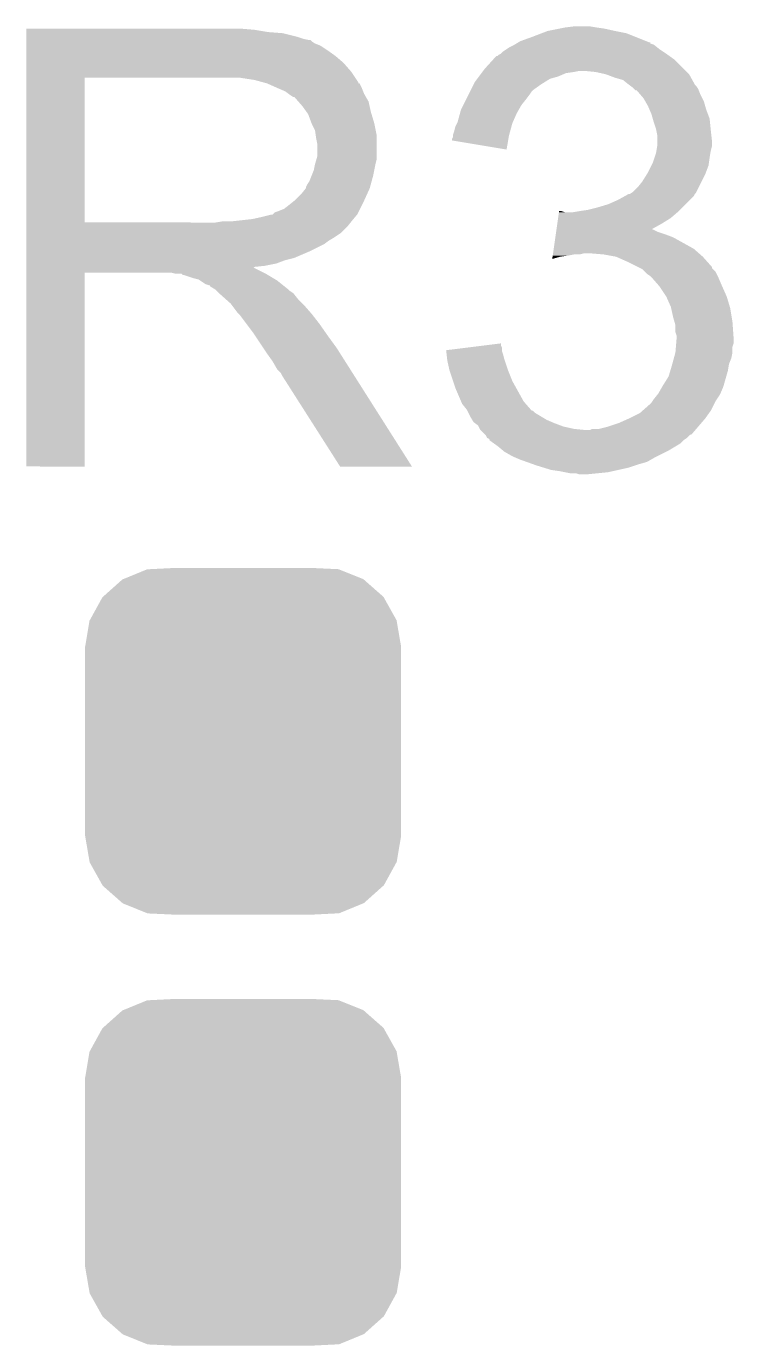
# Model space of a CAD drawing. Extents: x -1.3 to 24.2, y -3.9 to 39.2.
# Drawn here: x 15.258 to 16.833, y 10.564 to 13.503 of the extents above; entities that cross this region are included whole.
import ezdxf

# ---------------------------------------------------------------- set-up
doc = ezdxf.new("R2010")
doc.units = 0
doc.layers.get('0').update_dxf_attribs({"linetype": 'CONTINUOUS'})
doc.layers.add('6DOF_IMU_14_CLICK_V100_GTO', color=14, linetype='CONTINUOUS')
doc.layers.add('6DOF_IMU_14_CLICK_V100_GTS', color=12, linetype='CONTINUOUS')

# ---------------------------------------------------------------- blocks, each defined once
blk = doc.blocks.new('CUSTOM_53')
for points in [[(-0.267216, 0.361152), (-0.213724, 0.383108), (0.26779, 0.361152), (0.21312, 0.383108)], [(-0.213724, 0.383108), (-0.20803, 0.383392), (0.21312, 0.383108), (0.212412, 0.383392)], [(-0.20803, 0.383392), (-0.154122, 0.38608), (0.212412, 0.383392), (0.154132, 0.38608)], [(-0.312264, 0.321732), (-0.26893, 0.360448), (0.312592, 0.321732), (0.268592, 0.360448)], [(-0.26893, 0.360448), (-0.267216, 0.361152), (0.268592, 0.360448), (0.26779, 0.361152)], [(-0.341452, 0.269636), (-0.313432, 0.320688), (0.341702, 0.269636), (0.313176, 0.320688)], [(-0.313432, 0.320688), (-0.312264, 0.321732), (0.313176, 0.320688), (0.312592, 0.321732)], [(-0.35179, 0.21082), (-0.342144, 0.268372), (0.35179, 0.21082), (0.34192, 0.268372)], [(-0.342144, 0.268372), (-0.341452, 0.269636), (0.34192, 0.268372), (0.341702, 0.269636)], [(-0.35179, 0.20955), (-0.35179, 0.21082), (0.35179, 0.20955), (0.35179, 0.21082)], [(-0.35179, -0.20955), (-0.35179, 0.20955), (0.35179, -0.20955), (0.35179, 0.20955)], [(-0.35179, -0.21082), (-0.35179, -0.20955), (0.35179, -0.21082), (0.35179, -0.20955)], [(-0.34192, -0.268358), (-0.35179, -0.21082), (0.342148, -0.268358), (0.35179, -0.21082)], [(-0.341702, -0.269636), (-0.34192, -0.268358), (0.341446, -0.269636), (0.342148, -0.268358)], [(-0.313184, -0.320676), (-0.341702, -0.269636), (0.31344, -0.320676), (0.341446, -0.269636)], [(-0.312594, -0.321732), (-0.313184, -0.320676), (0.312258, -0.321732), (0.31344, -0.320676)], [(-0.268602, -0.36044), (-0.312594, -0.321732), (0.26894, -0.36044), (0.312258, -0.321732)], [(-0.267792, -0.361154), (-0.268602, -0.36044), (0.2672, -0.361154), (0.26894, -0.36044)], [(-0.213136, -0.383104), (-0.267792, -0.361154), (0.213734, -0.383104), (0.2672, -0.361154)], [(-0.212414, -0.383394), (-0.213136, -0.383104), (0.207926, -0.383394), (0.213734, -0.383104)], [(-0.154122, -0.38608), (-0.212414, -0.383394), (0.154132, -0.38608), (0.207926, -0.383394)]]:
    blk.add_solid(points)

msp = doc.modelspace()

# ---------------------------------------------------------------- linework, layer by layer
at = {"layer": '6DOF_IMU_14_CLICK_V100_GTO'}
for points in [[(15.257802, 13.49502), (15.257804, 13.49756), (15.76578, 13.49502), (15.7353, 13.49756)], [(15.257802, 13.48994), (15.257802, 13.49502), (15.796258, 13.48994), (15.76578, 13.49502)], [(15.257802, 13.4874), (15.257802, 13.48994), (15.82928, 13.4874), (15.796258, 13.48994)], [(16.405346, 13.487398), (16.418562, 13.49248), (16.593822, 13.487398), (16.56842, 13.49248)], [(16.418562, 13.49248), (16.44396, 13.49756), (16.56842, 13.49248), (16.545558, 13.49756)], [(16.44396, 13.49756), (16.45666, 13.5001), (16.545558, 13.49756), (16.52778, 13.5001)], [(16.45666, 13.5001), (16.476982, 13.50264), (16.52778, 13.5001), (16.512542, 13.50264)], [(15.257802, 13.47978), (15.257802, 13.4874), (15.859758, 13.47978), (15.82928, 13.4874)], [(15.257802, 13.4747), (15.257802, 13.47978), (15.875002, 13.4747), (15.859758, 13.47978)], [(15.257802, 13.47216), (15.257802, 13.4747), (15.887702, 13.47216), (15.875002, 13.4747)], [(15.257802, 13.472154), (15.257802, 13.47216), (15.890246, 13.472154), (15.887702, 13.47216)], [(15.257802, 13.46962), (15.257802, 13.472154), (15.89278, 13.46962), (15.890246, 13.472154)], [(15.257802, 13.46454), (15.257802, 13.46962), (15.900398, 13.46454), (15.89278, 13.46962)], [(15.257802, 13.459458), (15.257802, 13.46454), (15.913102, 13.459458), (15.900398, 13.46454)], [(16.334742, 13.45692), (16.344894, 13.461998), (16.66113, 13.45692), (16.654782, 13.461998)], [(16.344894, 13.461998), (16.344898, 13.462), (16.654782, 13.461998), (16.654778, 13.462)], [(16.344898, 13.462), (16.349124, 13.464536), (16.654778, 13.462), (16.647178, 13.464536)], [(16.349124, 13.464536), (16.353324, 13.467056), (16.647178, 13.464536), (16.64716, 13.467056)], [(16.353324, 13.467056), (16.353364, 13.46708), (16.64716, 13.467056), (16.644624, 13.46708)], [(16.353364, 13.46708), (16.357598, 13.46962), (16.644624, 13.46708), (16.638274, 13.46962)], [(16.357598, 13.46962), (16.38554, 13.47978), (16.638274, 13.46962), (16.61287, 13.47978)], [(16.38554, 13.47978), (16.405346, 13.487398), (16.61287, 13.47978), (16.593822, 13.487398)], [(15.257802, 13.4493), (15.257802, 13.459458), (15.92834, 13.4493), (15.913102, 13.459458)], [(15.257802, 13.4366), (15.257802, 13.4493), (15.94612, 13.4366), (15.92834, 13.4493)], [(15.257802, 13.42136), (15.257802, 13.4366), (15.963902, 13.42136), (15.94612, 13.4366)], [(16.297332, 13.428978), (16.304264, 13.4366), (16.700502, 13.428978), (16.689832, 13.4366)], [(16.304264, 13.4366), (16.306806, 13.436606), (16.689832, 13.4366), (16.689824, 13.436606)], [(16.306806, 13.436606), (16.309344, 13.439142), (16.689824, 13.436606), (16.686274, 13.439142)], [(16.309344, 13.439142), (16.314414, 13.44168), (16.686274, 13.439142), (16.68272, 13.44168)], [(16.314414, 13.44168), (16.314418, 13.441682), (16.68272, 13.44168), (16.682718, 13.441682)], [(16.314418, 13.441682), (16.3195, 13.44676), (16.682718, 13.441682), (16.6751, 13.44676)], [(16.3195, 13.44676), (16.32712, 13.45184), (16.6751, 13.44676), (16.66748, 13.45184)], [(16.32712, 13.45184), (16.334742, 13.45692), (16.66748, 13.45184), (16.66113, 13.45692)], [(15.2578, 13.40104), (15.257802, 13.42136), (15.98168, 13.40104), (15.963902, 13.42136)], [(15.2578, 13.38834), (15.2578, 13.40104), (15.990146, 13.38834), (15.98168, 13.40104)], [(16.271238, 13.398498), (16.273144, 13.40104), (16.459198, 13.398498), (16.47698, 13.40104)], [(16.273144, 13.40104), (16.27505, 13.40358), (16.47698, 13.40104), (16.489678, 13.40358)], [(16.27505, 13.40358), (16.27886, 13.40866), (16.7259, 13.40358), (16.72082, 13.40866)], [(16.27886, 13.40866), (16.297332, 13.428978), (16.72082, 13.40866), (16.700502, 13.428978)], [(16.525238, 13.40104), (16.499842, 13.40358), (16.72844, 13.40104), (16.7259, 13.40358)], [(16.548098, 13.39596), (16.525238, 13.40104), (16.73352, 13.39596), (16.72844, 13.40104)], [(15.257792, 13.065782), (15.2578, 13.388318), (15.387322, 13.065782), (15.387322, 13.388318)], [(15.2578, 13.388318), (15.2578, 13.38834), (15.387322, 13.388318), (15.69466, 13.38834)], [(15.765782, 13.38326), (15.732762, 13.38834), (15.993534, 13.38326), (15.990146, 13.38834)], [(15.784416, 13.378178), (15.765782, 13.38326), (15.99692, 13.378178), (15.993534, 13.38326)], [(15.793722, 13.37564), (15.784416, 13.378178), (15.996944, 13.37564), (15.99692, 13.378178)], [(15.793758, 13.375624), (15.793722, 13.37564), (15.999466, 13.375624), (15.996944, 13.37564)], [(15.81658, 13.36548), (15.793758, 13.375624), (16.00454, 13.36548), (15.999466, 13.375624)], [(16.24711, 13.360398), (16.253462, 13.3731), (16.385538, 13.360398), (16.403322, 13.3731)], [(16.253462, 13.3731), (16.256002, 13.378178), (16.403322, 13.3731), (16.411446, 13.378178)], [(16.256002, 13.378178), (16.261716, 13.385798), (16.411446, 13.378178), (16.423638, 13.385798)], [(16.261716, 13.385798), (16.265524, 13.390878), (16.423638, 13.385798), (16.44142, 13.390878)], [(16.265524, 13.390878), (16.271238, 13.398498), (16.44142, 13.390878), (16.459198, 13.398498)], [(16.548104, 13.395958), (16.548098, 13.39596), (16.733522, 13.395958), (16.73352, 13.39596)], [(16.56842, 13.38834), (16.548104, 13.395958), (16.737756, 13.38834), (16.733522, 13.395958)], [(16.5862, 13.383262), (16.56842, 13.38834), (16.740578, 13.383262), (16.737756, 13.38834)], [(16.598898, 13.373102), (16.5862, 13.383262), (16.746222, 13.373102), (16.740578, 13.383262)], [(16.5989, 13.3731), (16.598898, 13.373102), (16.746224, 13.3731), (16.746222, 13.373102)], [(16.602286, 13.37056), (16.5989, 13.3731), (16.74876, 13.37056), (16.746224, 13.3731)], [(15.83436, 13.357858), (15.81658, 13.36548), (16.00759, 13.357858), (16.00454, 13.36548)], [(15.841136, 13.352778), (15.83436, 13.357858), (16.00962, 13.352778), (16.00759, 13.357858)], [(15.84452, 13.35024), (15.841136, 13.352778), (16.011072, 13.35024), (16.00962, 13.352778)], [(15.852144, 13.34516), (15.84452, 13.35024), (16.013974, 13.34516), (16.011072, 13.35024)], [(15.854688, 13.345154), (15.852144, 13.34516), (16.013978, 13.345154), (16.013974, 13.34516)], [(15.863576, 13.334996), (15.854688, 13.345154), (16.019782, 13.334996), (16.013978, 13.345154)], [(16.23695, 13.34008), (16.24203, 13.35024), (16.3703, 13.34008), (16.37792, 13.35024)], [(16.24203, 13.35024), (16.245842, 13.35786), (16.37792, 13.35024), (16.383, 13.35786)], [(16.245842, 13.35786), (16.24711, 13.360398), (16.383, 13.35786), (16.385538, 13.360398)], [(16.609058, 13.36548), (16.602286, 13.37056), (16.752148, 13.36548), (16.74876, 13.37056)], [(16.611598, 13.362942), (16.609058, 13.36548), (16.75384, 13.362942), (16.752148, 13.36548)], [(16.614134, 13.360406), (16.611598, 13.362942), (16.754856, 13.360406), (16.75384, 13.362942)], [(16.616674, 13.3604), (16.614134, 13.360406), (16.754858, 13.3604), (16.754856, 13.360406)], [(16.625386, 13.35024), (16.616674, 13.3604), (16.75892, 13.35024), (16.754858, 13.3604)], [(16.63192, 13.342618), (16.625386, 13.35024), (16.762732, 13.342618), (16.75892, 13.35024)], [(16.636276, 13.334998), (16.63192, 13.342618), (16.766542, 13.334998), (16.762732, 13.342618)], [(15.87246, 13.324842), (15.863576, 13.334996), (16.02204, 13.324842), (16.019782, 13.334996)], [(15.881532, 13.312142), (15.87246, 13.324842), (16.02486, 13.312142), (16.02204, 13.324842)], [(16.22344, 13.309598), (16.22552, 13.31722), (16.34998, 13.309598), (16.354334, 13.31722)], [(16.22552, 13.31722), (16.230598, 13.327378), (16.354334, 13.31722), (16.360138, 13.327378)], [(16.230598, 13.327378), (16.23695, 13.34008), (16.360138, 13.327378), (16.3703, 13.34008)], [(16.64208, 13.324842), (16.636276, 13.334998), (16.769444, 13.324842), (16.766542, 13.334998)], [(16.645348, 13.31722), (16.64208, 13.324842), (16.77162, 13.31722), (16.769444, 13.324842)], [(16.6497, 13.307062), (16.645348, 13.31722), (16.77543, 13.307062), (16.77162, 13.31722)], [(15.88516, 13.30706), (15.881532, 13.312142), (16.026386, 13.30706), (16.02486, 13.312142)], [(15.89278, 13.286742), (15.88516, 13.30706), (16.03248, 13.286742), (16.026386, 13.30706)], [(15.89278, 13.28674), (15.89278, 13.286742), (16.032482, 13.28674), (16.03248, 13.286742)], [(15.9004, 13.271496), (15.89278, 13.28674), (16.03553, 13.271496), (16.032482, 13.28674)], [(16.21282, 13.279122), (16.21663, 13.28674), (16.33774, 13.279122), (16.339818, 13.28674)], [(16.21663, 13.28674), (16.217902, 13.289282), (16.339818, 13.28674), (16.340948, 13.289282)], [(16.217902, 13.289282), (16.22344, 13.309598), (16.340948, 13.289282), (16.34998, 13.309598)], [(16.652604, 13.296898), (16.6497, 13.307062), (16.77924, 13.296898), (16.77543, 13.307062)], [(16.65478, 13.28928), (16.652604, 13.296898), (16.780002, 13.28928), (16.77924, 13.296898)], [(16.659858, 13.27404), (16.65478, 13.28928), (16.781526, 13.27404), (16.780002, 13.28928)], [(15.901852, 13.261338), (15.9004, 13.271496), (16.03756, 13.261338), (16.03553, 13.271496)], [(15.90294, 13.253722), (15.901852, 13.261338), (16.03756, 13.253722), (16.03756, 13.261338)], [(16.205202, 13.251184), (16.20774, 13.256264), (16.330924, 13.251184), (16.331774, 13.256264)], [(16.20774, 13.2588), (16.207742, 13.261342), (16.3322, 13.2588), (16.332892, 13.261342)], [(16.20774, 13.256264), (16.20774, 13.2588), (16.331774, 13.256264), (16.3322, 13.2588)], [(16.207742, 13.261342), (16.210278, 13.26896), (16.332892, 13.261342), (16.33497, 13.26896)], [(16.210278, 13.26896), (16.21282, 13.279122), (16.33497, 13.26896), (16.33774, 13.279122)], [(16.660368, 13.2715), (16.659858, 13.27404), (16.78178, 13.2715), (16.781526, 13.27404)], [(16.6624, 13.261342), (16.660368, 13.2715), (16.78291, 13.261342), (16.78178, 13.2715)], [(16.6624, 13.248638), (16.6624, 13.261342), (16.78432, 13.248638), (16.78291, 13.261342)], [(15.90548, 13.241018), (15.90294, 13.253722), (16.03756, 13.241018), (16.03756, 13.253722)], [(15.90548, 13.213076), (15.90548, 13.241018), (16.03756, 13.213076), (16.03756, 13.241018)], [(16.2052, 13.24866), (16.205202, 13.251184), (16.3305, 13.24866), (16.330924, 13.251184)], [(16.327096, 13.228324), (16.2052, 13.24866), (16.327096, 13.228324), (16.3305, 13.24866)], [(16.65986, 13.2207), (16.660706, 13.22578), (16.780932, 13.2207), (16.78178, 13.22578)], [(16.660706, 13.22578), (16.662398, 13.235938), (16.78178, 13.22578), (16.78432, 13.235938)], [(16.662398, 13.235938), (16.6624, 13.235942), (16.78432, 13.235938), (16.78432, 13.235942)], [(16.6624, 13.235942), (16.6624, 13.248638), (16.78432, 13.235942), (16.78432, 13.248638)], [(15.897858, 13.182598), (15.900398, 13.1953), (16.032478, 13.182598), (16.03502, 13.1953)], [(15.900398, 13.1953), (15.9004, 13.195302), (16.03502, 13.1953), (16.03502, 13.195302)], [(15.9004, 13.195302), (15.903302, 13.205458), (16.03502, 13.195302), (16.03756, 13.205458)], [(15.903302, 13.205458), (15.90548, 13.213076), (16.03756, 13.205458), (16.03756, 13.213076)], [(16.649696, 13.192756), (16.65224, 13.197842), (16.776698, 13.192756), (16.777424, 13.197842)], [(16.65224, 13.197842), (16.656472, 13.21054), (16.777424, 13.197842), (16.77924, 13.21054)], [(16.656472, 13.21054), (16.65986, 13.2207), (16.77924, 13.21054), (16.780932, 13.2207)], [(15.887698, 13.157196), (15.892778, 13.1699), (16.026474, 13.157196), (16.02994, 13.1699)], [(15.892778, 13.1699), (15.897858, 13.182598), (16.02994, 13.1699), (16.032478, 13.182598)], [(16.62938, 13.157202), (16.638902, 13.17244), (16.761458, 13.157202), (16.76908, 13.17244)], [(16.638902, 13.17244), (16.642078, 13.17752), (16.76908, 13.17244), (16.770984, 13.17752)], [(16.642078, 13.17752), (16.649696, 13.192756), (16.770984, 13.17752), (16.776698, 13.192756)], [(15.86992, 13.12926), (15.880076, 13.141954), (16.016546, 13.12926), (16.022318, 13.141954)], [(15.880076, 13.141958), (15.88008, 13.144496), (16.02232, 13.141958), (16.023012, 13.144496)], [(15.880076, 13.141954), (15.880076, 13.141958), (16.022318, 13.141954), (16.02232, 13.141958)], [(15.88008, 13.144496), (15.88262, 13.149578), (16.023012, 13.144496), (16.024398, 13.149578)], [(15.88262, 13.149578), (15.887698, 13.157196), (16.024398, 13.149578), (16.026474, 13.157196)], [(16.609062, 13.134342), (16.619222, 13.144502), (16.750028, 13.134342), (16.755108, 13.144502)], [(16.619222, 13.144502), (16.62938, 13.157202), (16.755108, 13.144502), (16.761458, 13.157202)], [(15.831816, 13.09624), (15.854044, 13.11402), (16.000728, 13.09624), (16.00962, 13.11402)], [(15.854044, 13.11402), (15.857218, 13.116558), (16.00962, 13.11402), (16.010772, 13.116558)], [(15.857218, 13.116558), (15.86992, 13.12926), (16.010772, 13.116558), (16.016546, 13.12926)], [(16.553182, 13.1064), (16.57604, 13.11656), (16.725898, 13.1064), (16.736056, 13.11656)], [(16.57604, 13.11656), (16.589762, 13.124182), (16.736056, 13.11656), (16.743678, 13.124182)], [(16.589762, 13.124182), (16.598898, 13.129256), (16.743678, 13.124182), (16.746218, 13.129256)], [(16.598898, 13.129256), (16.598906, 13.12926), (16.746218, 13.129256), (16.74622, 13.12926)], [(16.598906, 13.12926), (16.601446, 13.129264), (16.74622, 13.12926), (16.746224, 13.129264)], [(16.601446, 13.129264), (16.605252, 13.131802), (16.746224, 13.129264), (16.748758, 13.131802)], [(16.605252, 13.131802), (16.609062, 13.134342), (16.748758, 13.131802), (16.750028, 13.134342)], [(15.760698, 13.07338), (15.78356, 13.07846), (15.985912, 13.07338), (15.990144, 13.07846)], [(15.78356, 13.07846), (15.803878, 13.08354), (15.990144, 13.07846), (15.994376, 13.08354)], [(15.806414, 13.08354), (15.806418, 13.083544), (15.994376, 13.08354), (15.99438, 13.083544)], [(15.806418, 13.083544), (15.811498, 13.088616), (15.99438, 13.083544), (15.996916, 13.088616)], [(15.811498, 13.088616), (15.819122, 13.09116), (15.996916, 13.088616), (15.998188, 13.09116)], [(15.819122, 13.09116), (15.831816, 13.09624), (15.998188, 13.09116), (16.000728, 13.09624)], [(16.4418, 13.07592), (16.443618, 13.08862), (16.692878, 13.07592), (16.707696, 13.08862)], [(16.443618, 13.08862), (16.44398, 13.091158), (16.456664, 13.08862), (16.449042, 13.091158)], [(16.44398, 13.091158), (16.443982, 13.09116), (16.449042, 13.091158), (16.443982, 13.09116)], [(16.474442, 13.08862), (16.48968, 13.09116), (16.707696, 13.08862), (16.71066, 13.09116)], [(16.48968, 13.09116), (16.50746, 13.0937), (16.71066, 13.09116), (16.713198, 13.0937)], [(16.50746, 13.0937), (16.527778, 13.09878), (16.713198, 13.0937), (16.718278, 13.09878)], [(16.527778, 13.09878), (16.553182, 13.1064), (16.718278, 13.09878), (16.725898, 13.1064)], [(15.257792, 13.06576), (15.257792, 13.065782), (15.679418, 13.06576), (15.387322, 13.065782)], [(15.257792, 13.0556), (15.257792, 13.06576), (15.97152, 13.0556), (15.979648, 13.06576)], [(15.257792, 13.0429), (15.257792, 13.0556), (15.95882, 13.0429), (15.97152, 13.0556)], [(15.679418, 13.06576), (15.694658, 13.0683), (15.979648, 13.06576), (15.98168, 13.0683)], [(15.714978, 13.0683), (15.760698, 13.07338), (15.98168, 13.0683), (15.985912, 13.07338)], [(16.43744, 13.04544), (16.438166, 13.050518), (16.662402, 13.04544), (16.652244, 13.050518)], [(16.438166, 13.05052), (16.439984, 13.063222), (16.649794, 13.05052), (16.67256, 13.063222)], [(16.438166, 13.050518), (16.438166, 13.05052), (16.652244, 13.050518), (16.649794, 13.05052)], [(16.439984, 13.063222), (16.4418, 13.07592), (16.67256, 13.063222), (16.692878, 13.07592)], [(15.257792, 13.03274), (15.257792, 13.0429), (15.943582, 13.03274), (15.95882, 13.0429)], [(15.257792, 13.02512), (15.257792, 13.03274), (15.93088, 13.02512), (15.943582, 13.03274)], [(15.257792, 13.0175), (15.257792, 13.02512), (15.920718, 13.0175), (15.93088, 13.02512)], [(16.431988, 13.00734), (16.435622, 13.03274), (16.743678, 13.00734), (16.697962, 13.03274)], [(16.435622, 13.03274), (16.436712, 13.04036), (16.697962, 13.03274), (16.67764, 13.04036)], [(16.436712, 13.04036), (16.43744, 13.04544), (16.67764, 13.04036), (16.662402, 13.04544)], [(15.25779, 13.00226), (15.257792, 13.0175), (15.89024, 13.00226), (15.920718, 13.0175)], [(15.25779, 12.98702), (15.25779, 13.00226), (15.854678, 12.98702), (15.89024, 13.00226)], [(16.428724, 12.984514), (16.429444, 12.98956), (16.428724, 12.984514), (16.446498, 12.98956)], [(16.429444, 12.98956), (16.429808, 12.9921), (16.446498, 12.98956), (16.46428, 12.9921)], [(16.429808, 12.9921), (16.430172, 12.99464), (16.46428, 12.9921), (16.476978, 12.99464)], [(16.430172, 12.99464), (16.430536, 12.99718), (16.489678, 12.99464), (16.499838, 12.99718)], [(16.430536, 12.99718), (16.431988, 13.00734), (16.755292, 12.99718), (16.743678, 13.00734)], [(16.543022, 12.99464), (16.512542, 12.99718), (16.758194, 12.99464), (16.755292, 12.99718)], [(16.570958, 12.98956), (16.543022, 12.99464), (16.764, 12.98956), (16.758194, 12.99464)], [(16.59382, 12.9794), (16.570958, 12.98956), (16.77303, 12.9794), (16.764, 12.98956)], [(15.25779, 12.981938), (15.25779, 12.98702), (15.834358, 12.981938), (15.854678, 12.98702)], [(15.25779, 12.97432), (15.25779, 12.981938), (15.814038, 12.97432), (15.834358, 12.981938)], [(15.25779, 12.96924), (15.25779, 12.97432), (15.788642, 12.96924), (15.814038, 12.97432)], [(15.25779, 12.966662), (15.25779, 12.96924), (15.763274, 12.966662), (15.788642, 12.96924)], [(15.25779, 12.964158), (15.25779, 12.966662), (15.765784, 12.964158), (15.763274, 12.966662)], [(15.25779, 12.954), (15.25779, 12.964158), (15.7861, 12.954), (15.765784, 12.964158)], [(16.619228, 12.966696), (16.59382, 12.9794), (16.78432, 12.966696), (16.77303, 12.9794)], [(16.624312, 12.964154), (16.619228, 12.966696), (16.784326, 12.964154), (16.78432, 12.966696)], [(16.629376, 12.961622), (16.624312, 12.964154), (16.786858, 12.961622), (16.784326, 12.964154)], [(16.634464, 12.956536), (16.629376, 12.961622), (16.791942, 12.956536), (16.786858, 12.961622)], [(15.25778, 12.522224), (15.25779, 12.953976), (15.387296, 12.522224), (15.38732, 12.953976)], [(15.25779, 12.953976), (15.25779, 12.954), (15.38732, 12.953976), (15.580358, 12.954)], [(15.590518, 12.95146), (15.580358, 12.954), (15.791178, 12.95146), (15.7861, 12.954)], [(15.605754, 12.948926), (15.603216, 12.95146), (15.795402, 12.948926), (15.791178, 12.95146)], [(15.608296, 12.94892), (15.605754, 12.948926), (15.795412, 12.94892), (15.795402, 12.948926)], [(15.631162, 12.9413), (15.608296, 12.94892), (15.808114, 12.9413), (15.795412, 12.94892)], [(15.64132, 12.938762), (15.631162, 12.9413), (15.812344, 12.938762), (15.808114, 12.9413)], [(15.645132, 12.93622), (15.64132, 12.938762), (15.81658, 12.93622), (15.812344, 12.938762)], [(15.656556, 12.928602), (15.645132, 12.93622), (15.826104, 12.928602), (15.81658, 12.93622)], [(16.639538, 12.951462), (16.634464, 12.956536), (16.79448, 12.951462), (16.791942, 12.956536)], [(16.64716, 12.94638), (16.639538, 12.951462), (16.79702, 12.94638), (16.79448, 12.951462)], [(16.649702, 12.94384), (16.64716, 12.94638), (16.79829, 12.94384), (16.79702, 12.94638)], [(16.651926, 12.9413), (16.649702, 12.94384), (16.79956, 12.9413), (16.79829, 12.94384)], [(16.66748, 12.923522), (16.651926, 12.9413), (16.80718, 12.923522), (16.79956, 12.9413)], [(15.664178, 12.926062), (15.656556, 12.928602), (15.829278, 12.926062), (15.826104, 12.928602)], [(15.666696, 12.92606), (15.664178, 12.926062), (15.82928, 12.92606), (15.829278, 12.926062)], [(15.66672, 12.923532), (15.666696, 12.92606), (15.83244, 12.923532), (15.82928, 12.92606)], [(15.679418, 12.915902), (15.66672, 12.923532), (15.841978, 12.915902), (15.83244, 12.923532)], [(15.67942, 12.9159), (15.679418, 12.915902), (15.84198, 12.9159), (15.841978, 12.915902)], [(15.68196, 12.91336), (15.67942, 12.9159), (15.84452, 12.91336), (15.84198, 12.9159)], [(15.687042, 12.908278), (15.68196, 12.91336), (15.852142, 12.908278), (15.84452, 12.91336)], [(15.68958, 12.90574), (15.687042, 12.908278), (15.854174, 12.90574), (15.852142, 12.908278)], [(15.70101, 12.89558), (15.68958, 12.90574), (15.8623, 12.89558), (15.854174, 12.90574)], [(16.667482, 12.92352), (16.66748, 12.923522), (16.80718, 12.92352), (16.80718, 12.923522)], [(16.682718, 12.900662), (16.667482, 12.92352), (16.817342, 12.900662), (16.80718, 12.92352)], [(15.71244, 12.88542), (15.70101, 12.89558), (15.87246, 12.88542), (15.8623, 12.89558)], [(15.714346, 12.88288), (15.71244, 12.88542), (15.875, 12.88288), (15.87246, 12.88542)], [(15.72768, 12.865102), (15.714346, 12.88288), (15.890558, 12.865102), (15.875, 12.88288)], [(16.68272, 12.90066), (16.682718, 12.900662), (16.817342, 12.90066), (16.817342, 12.900662)], [(16.692878, 12.877802), (16.68272, 12.90066), (16.824198, 12.877802), (16.817342, 12.90066)], [(16.693444, 12.87526), (16.692878, 12.877802), (16.82496, 12.87526), (16.824198, 12.877802)], [(16.69796, 12.854938), (16.693444, 12.87526), (16.828348, 12.854938), (16.82496, 12.87526)], [(15.73022, 12.862562), (15.72768, 12.865102), (15.89278, 12.862562), (15.890558, 12.865102)], [(15.732758, 12.86002), (15.73022, 12.862562), (15.894758, 12.86002), (15.89278, 12.862562)], [(15.748, 12.8397), (15.732758, 12.86002), (15.91056, 12.8397), (15.894758, 12.86002)], [(16.700864, 12.844782), (16.69796, 12.854938), (16.83004, 12.844782), (16.828348, 12.854938)], [(16.70304, 12.837164), (16.700864, 12.844782), (16.830586, 12.837164), (16.83004, 12.844782)], [(15.76324, 12.81938), (15.748, 12.8397), (15.924784, 12.81938), (15.91056, 12.8397)], [(15.766628, 12.8143), (15.76324, 12.81938), (15.92834, 12.8143), (15.924784, 12.81938)], [(15.785254, 12.78636), (15.766628, 12.8143), (15.94866, 12.78636), (15.92834, 12.8143)], [(16.70304, 12.821924), (16.70304, 12.837164), (16.831674, 12.821924), (16.830586, 12.837164)], [(16.705578, 12.814302), (16.70304, 12.821924), (16.832218, 12.814302), (16.831674, 12.821924)], [(16.70558, 12.809222), (16.705578, 12.814302), (16.83258, 12.809222), (16.832218, 12.814302)], [(15.79372, 12.77366), (15.785254, 12.78636), (15.956718, 12.77366), (15.94866, 12.78636)], [(16.19252, 12.781278), (16.2332, 12.786356), (16.316962, 12.781278), (16.31696, 12.786356)], [(16.2332, 12.786356), (16.273898, 12.791436), (16.31696, 12.786356), (16.314422, 12.791436)], [(16.273898, 12.791436), (16.31442, 12.796494), (16.314422, 12.791436), (16.31442, 12.796494)], [(16.70304, 12.776202), (16.704096, 12.788896), (16.83004, 12.776202), (16.83004, 12.788896)], [(16.704096, 12.788896), (16.704732, 12.796518), (16.83004, 12.788896), (16.832578, 12.796518)], [(16.704732, 12.796518), (16.70558, 12.806678), (16.832578, 12.796518), (16.832578, 12.806678)], [(16.70558, 12.806678), (16.70558, 12.809222), (16.832578, 12.806678), (16.83258, 12.809222)], [(15.80642, 12.755882), (15.79372, 12.77366), (15.967998, 12.755882), (15.956718, 12.77366)], [(15.816578, 12.738102), (15.80642, 12.755882), (15.979278, 12.738102), (15.967998, 12.755882)], [(16.192802, 12.778738), (16.19252, 12.781278), (16.316962, 12.778738), (16.316962, 12.781278)], [(16.19364, 12.77112), (16.192802, 12.778738), (16.319498, 12.77112), (16.316962, 12.778738)], [(16.19476, 12.760962), (16.19364, 12.77112), (16.32204, 12.760962), (16.319498, 12.77112)], [(16.19504, 12.758422), (16.19476, 12.760962), (16.322888, 12.758422), (16.32204, 12.760962)], [(16.199556, 12.7381), (16.19504, 12.758422), (16.32966, 12.7381), (16.322888, 12.758422)], [(16.696112, 12.750798), (16.699574, 12.763498), (16.82242, 12.750798), (16.827498, 12.763498)], [(16.699574, 12.763498), (16.703038, 12.776198), (16.827498, 12.763498), (16.83004, 12.776198)], [(16.703038, 12.776198), (16.70304, 12.776202), (16.83004, 12.776198), (16.83004, 12.776202)], [(15.824198, 12.730478), (15.816578, 12.738102), (15.984116, 12.730478), (15.979278, 12.738102)], [(15.82674, 12.725402), (15.824198, 12.730478), (15.987336, 12.725402), (15.984116, 12.730478)], [(15.956278, 12.52221), (15.82674, 12.725402), (16.11625, 12.52221), (15.987336, 12.725402)], [(16.20012, 12.735562), (16.199556, 12.7381), (16.330676, 12.735562), (16.32966, 12.7381)], [(16.207742, 12.712698), (16.20012, 12.735562), (16.33982, 12.712698), (16.330676, 12.735562)], [(16.687802, 12.722858), (16.69161, 12.735558), (16.81625, 12.722858), (16.81988, 12.735558)], [(16.69161, 12.735558), (16.69542, 12.74826), (16.81988, 12.735558), (16.821996, 12.74826)], [(16.69542, 12.74826), (16.696112, 12.750798), (16.821996, 12.74826), (16.82242, 12.750798)], [(16.21282, 12.69746), (16.207742, 12.712698), (16.348288, 12.69746), (16.33982, 12.712698)], [(16.225884, 12.666982), (16.21282, 12.69746), (16.36522, 12.666982), (16.348288, 12.69746)], [(16.664942, 12.684762), (16.673646, 12.699998), (16.803188, 12.684762), (16.80972, 12.699998)], [(16.673646, 12.699998), (16.6751, 12.70254), (16.80972, 12.699998), (16.810446, 12.70254)], [(16.6751, 12.70254), (16.687802, 12.722858), (16.810446, 12.70254), (16.81625, 12.722858)], [(16.22806, 12.661902), (16.225884, 12.666982), (16.369668, 12.661902), (16.36522, 12.666982)], [(16.6497, 12.66444), (16.651392, 12.666978), (16.79067, 12.66444), (16.79194, 12.666978)], [(16.651392, 12.666978), (16.65478, 12.67206), (16.79194, 12.666978), (16.795326, 12.67206)], [(16.65478, 12.67206), (16.662906, 12.682218), (16.795326, 12.67206), (16.802098, 12.682218)], [(16.662906, 12.682218), (16.664942, 12.684762), (16.802098, 12.682218), (16.803188, 12.684762)], [(16.23822, 12.649198), (16.22806, 12.661902), (16.380786, 12.649198), (16.369668, 12.661902)], [(16.23949, 12.64666), (16.23822, 12.649198), (16.383006, 12.64666), (16.380786, 12.649198)], [(16.239494, 12.646654), (16.23949, 12.64666), (16.385546, 12.646654), (16.383006, 12.64666)], [(16.242032, 12.641578), (16.239494, 12.646654), (16.390622, 12.641578), (16.385546, 12.646654)], [(16.24584, 12.63396), (16.242032, 12.641578), (16.403322, 12.63396), (16.390622, 12.641578)], [(16.5989, 12.62888), (16.624298, 12.641582), (16.76908, 12.62888), (16.77815, 12.641582)], [(16.624298, 12.641582), (16.630014, 12.646662), (16.77815, 12.641582), (16.781778, 12.646662)], [(16.630014, 12.646662), (16.64716, 12.6619), (16.781778, 12.646662), (16.7894, 12.6619)], [(16.64716, 12.6619), (16.6497, 12.66444), (16.7894, 12.6619), (16.79067, 12.66444)], [(16.250414, 12.62634), (16.24584, 12.63396), (16.416022, 12.62634), (16.403322, 12.63396)], [(16.253458, 12.621264), (16.250414, 12.62634), (16.427866, 12.621264), (16.416022, 12.62634)], [(16.256848, 12.61872), (16.253458, 12.621264), (16.4338, 12.61872), (16.427866, 12.621264)], [(16.263616, 12.613638), (16.256848, 12.61872), (16.447354, 12.613638), (16.4338, 12.61872)], [(16.264888, 12.6111), (16.263616, 12.613638), (16.454122, 12.6111), (16.447354, 12.613638)], [(16.26743, 12.60602), (16.264888, 12.6111), (16.476982, 12.60602), (16.454122, 12.6111)], [(16.532862, 12.60602), (16.553178, 12.6111), (16.74948, 12.60602), (16.753836, 12.6111)], [(16.553178, 12.6111), (16.576038, 12.61872), (16.753836, 12.6111), (16.760368, 12.61872)], [(16.576038, 12.61872), (16.5989, 12.62888), (16.760368, 12.61872), (16.76908, 12.62888)], [(16.268698, 12.603484), (16.26743, 12.60602), (16.50234, 12.603484), (16.476982, 12.60602)], [(16.268702, 12.60348), (16.268698, 12.603484), (16.502378, 12.60348), (16.50234, 12.603484)], [(16.278858, 12.59332), (16.268702, 12.60348), (16.738594, 12.59332), (16.747304, 12.60348)], [(16.278864, 12.593314), (16.278858, 12.59332), (16.736054, 12.593314), (16.738594, 12.59332)], [(16.281398, 12.590778), (16.278864, 12.593314), (16.733518, 12.590778), (16.736054, 12.593314)], [(16.28394, 12.585706), (16.281398, 12.590778), (16.728446, 12.585706), (16.733518, 12.590778)], [(16.283952, 12.5857), (16.28394, 12.585706), (16.72844, 12.5857), (16.728446, 12.585706)], [(16.289004, 12.583166), (16.283952, 12.5857), (16.724638, 12.583166), (16.72844, 12.5857)], [(16.28902, 12.58063), (16.289004, 12.583166), (16.720834, 12.58063), (16.724638, 12.583166)], [(16.289038, 12.580618), (16.28902, 12.58063), (16.720818, 12.580618), (16.720834, 12.58063)], [(16.299698, 12.572998), (16.289038, 12.580618), (16.713198, 12.572998), (16.720818, 12.580618)], [(16.502378, 12.60348), (16.512544, 12.603482), (16.747304, 12.60348), (16.747306, 12.603482)], [(16.512544, 12.603482), (16.517624, 12.60602), (16.747306, 12.603482), (16.74948, 12.60602)], [(16.3068, 12.56792), (16.299698, 12.572998), (16.704734, 12.56792), (16.713198, 12.572998)], [(16.318996, 12.55776), (16.3068, 12.56792), (16.6878, 12.55776), (16.704734, 12.56792)], [(16.322044, 12.55522), (16.318996, 12.55776), (16.68272, 12.55522), (16.6878, 12.55776)], [(16.339818, 12.54506), (16.322044, 12.55522), (16.6624, 12.54506), (16.68272, 12.55522)], [(15.387296, 12.5222), (15.25778, 12.522224), (15.387296, 12.5222), (15.387296, 12.522224)], [(16.116256, 12.5222), (16.11625, 12.52221), (16.116256, 12.5222), (15.956278, 12.52221)], [(16.345746, 12.54252), (16.339818, 12.54506), (16.657322, 12.54252), (16.6624, 12.54506)], [(16.357602, 12.53744), (16.345746, 12.54252), (16.64843, 12.53744), (16.657322, 12.54252)], [(16.371832, 12.532358), (16.357602, 12.53744), (16.639538, 12.532358), (16.64843, 12.53744)], [(16.38605, 12.52728), (16.371832, 12.532358), (16.62176, 12.52728), (16.639538, 12.532358)], [(16.39316, 12.52474), (16.38605, 12.52728), (16.614138, 12.52474), (16.62176, 12.52728)], [(16.40967, 12.51966), (16.39316, 12.52474), (16.598898, 12.51966), (16.614138, 12.52474)], [(16.426178, 12.51458), (16.40967, 12.51966), (16.576038, 12.51458), (16.598898, 12.51966)], [(16.44396, 12.51204), (16.426178, 12.51458), (16.564608, 12.51204), (16.576038, 12.51458)], [(16.45666, 12.5095), (16.44396, 12.51204), (16.553178, 12.5095), (16.564608, 12.51204)], [(16.469358, 12.50696), (16.45666, 12.5095), (16.52778, 12.50696), (16.553178, 12.5095)], [(16.489678, 12.504422), (16.482056, 12.50696), (16.5024, 12.504422), (16.52778, 12.50696)], [(16.502382, 12.50442), (16.489678, 12.504422), (16.502382, 12.50442), (16.5024, 12.504422)]]:
    msp.add_solid(points, dxfattribs=at)

# ---------------------------------------------------------------- block references
at = {"layer": '6DOF_IMU_14_CLICK_V100_GTS'}
for p in [(15.74038, 11.91006), (15.74038, 10.94994)]:
    msp.add_blockref('CUSTOM_53', p, dxfattribs=at)

doc.saveas('drawing.dxf')
